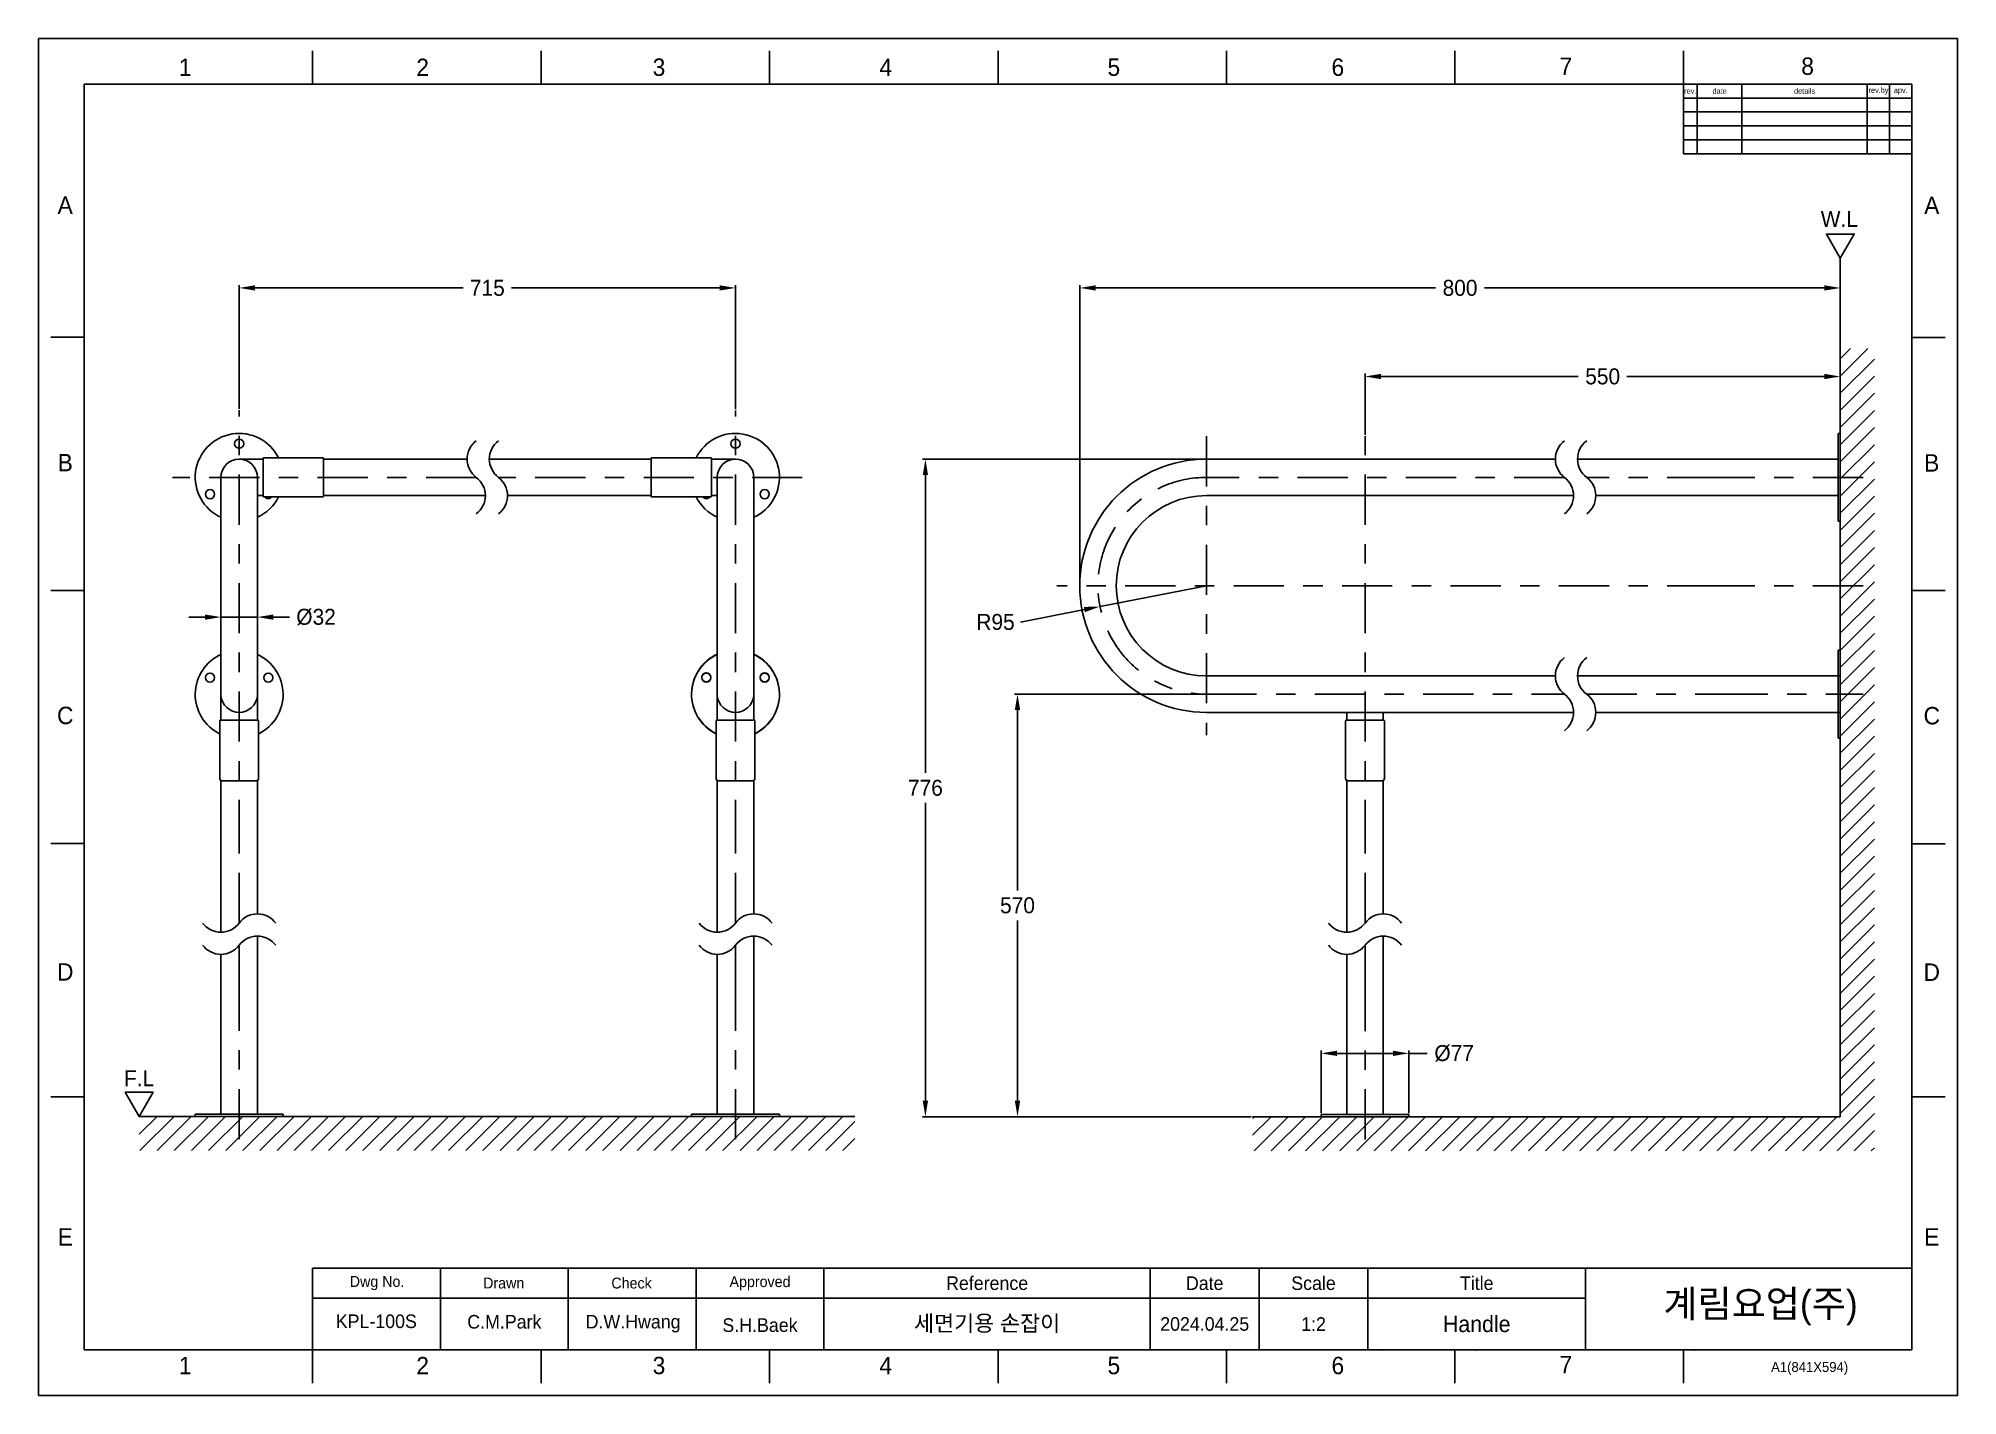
# Model space of a CAD drawing. Extents: x 37884 to 38725, y -10645 to -10051.
import ezdxf

# ---------------------------------------------------------------- set-up
doc = ezdxf.new("R2010")
doc.units = 0
doc.header["$MEASUREMENT"] = 0
doc.linetypes.add('CENTER', pattern=[47.5, 22, -8.5, 8.5, -8.5])
doc.linetypes.add('CENTERX2', pattern=[101.6, 63.5, -12.7, 12.7, -12.7])
doc.layers.get('0').update_dxf_attribs({"linetype": 'CONTINUOUS'})
doc.layers.get('Defpoints').update_dxf_attribs({"linetype": 'CONTINUOUS'})
doc.layers.add('DIM', color=3, linetype='CONTINUOUS', lineweight=9)
for name, color, linetype in [('FORM', 7, 'CONTINUOUS'), ('HATCH', 5, 'CONTINUOUS'), ('TEXT', 2, 'CONTINUOUS'), ('W.L', 2, 'CONTINUOUS')]:
    doc.layers.add(name, color=color, linetype=linetype)
doc.styles.add('ROMANS', font='')
doc.styles.get("Standard").update_dxf_attribs({"font": ''})
doc.styles.get('ROMANS').set_extended_font_data('Gulim')
doc.styles.get('Standard').set_extended_font_data('Gulim')
doc.dimstyles.new('ISO-25', dxfattribs={"dimtxt": 8, "dimasz": 6, "dimexe": 1.25, "dimexo": 0.625, "dimtad": 1, "dimtih": 1, "dimtoh": 1, "dimdec": 1, "dimdsep": 46, "dimtxsty": 'Standard', "dimcen": 2.5, "dimclrd": 3, "dimclre": 3, "dimclrt": 3, "dimadec": 0, "dimazin": 0, "dimtfac": 1, "dimtdec": 1, "dimtmove": 0, "dimatfit": 3, "dimfxl": 1, "dimarcsym": 0})

# ---------------------------------------------------------------- blocks, each defined once
blk = doc.blocks.new('*D26')
at = {"layer": 'Defpoints', "color": 0, "transparency": 16777216}
for p in [(38189.44, -10159.95), (37971.94, -10213.56), (38189.44, -10213.7)]:
    blk.add_point(p, dxfattribs=at)
at = {"layer": 'DIM', "color": 3, "lineweight": -2, "transparency": 16777216}
for p, q in [((37971.94, -10212.93), (37971.94, -10158.7)), ((38189.44, -10213.07), (38189.44, -10158.7)), ((37978.94, -10159.95), (38070.09, -10159.95)), ((38182.44, -10159.95), (38091.29, -10159.95))]:
    blk.add_line(p, q, dxfattribs=at)
at = {"layer": 'DIM', "color": 3, "transparency": 16777216}
for points in [[(37978.94, -10158.78), (37978.94, -10161.11), (37971.94, -10159.95)], [(38182.44, -10158.78), (38182.44, -10161.11), (38189.44, -10159.95)]]:
    blk.add_solid(points, dxfattribs=at)
at = {"layer": 'DIM', "color": 3, "transparency": 16777216, "insert": (38080.69, -10159.95), "char_height": 7, "attachment_point": 5}
blk.add_mtext('715', dxfattribs=at)
blk = doc.blocks.new('*D28')
at = {"layer": 'Defpoints', "color": 0, "transparency": 16777216}
for p in [(38395.78, -10290.45), (38349.16, -10299.54)]:
    blk.add_point(p, dxfattribs=at)
at = {"layer": 'DIM', "color": 3, "lineweight": -2, "transparency": 16777216}
for p, q in [((38395.78, -10290.45), (38349.16, -10299.54)), ((38314.29, -10306.35), (38342.29, -10300.89))]:
    blk.add_line(p, q, dxfattribs=at)
at = {"layer": 'DIM', "color": 3, "transparency": 16777216}
blk.add_solid([(38342.07, -10299.74), (38342.52, -10302.03), (38349.16, -10299.54)], dxfattribs=at)
at = {"layer": 'DIM', "color": 3, "transparency": 16777216, "insert": (38303.37, -10306.35), "char_height": 7, "attachment_point": 5}
blk.add_mtext('R95', dxfattribs=at)
blk = doc.blocks.new('*D29')
at = {"layer": 'Defpoints', "color": 0, "transparency": 16777216}
for p in [(38673.55, -10198.75), (38465.28, -10224.95), (38673.55, -10223.7)]:
    blk.add_point(p, dxfattribs=at)
at = {"layer": 'DIM', "color": 3, "lineweight": -2, "transparency": 16777216}
for p, q in [((38465.28, -10224.32), (38465.28, -10197.5)), ((38472.28, -10198.75), (38558.75, -10198.75)), ((38666.55, -10198.75), (38580.08, -10198.75)), ((38673.55, -10223.07), (38673.55, -10197.5))]:
    blk.add_line(p, q, dxfattribs=at)
at = {"layer": 'DIM', "color": 3, "transparency": 16777216}
for points in [[(38472.28, -10197.58), (38472.28, -10199.92), (38465.28, -10198.75)], [(38666.55, -10197.58), (38666.55, -10199.92), (38673.55, -10198.75)]]:
    blk.add_solid(points, dxfattribs=at)
at = {"layer": 'DIM', "color": 3, "transparency": 16777216, "insert": (38569.42, -10198.75), "char_height": 7, "attachment_point": 5}
blk.add_mtext('550', dxfattribs=at)
blk = doc.blocks.new('*D30')
at = {"layer": 'Defpoints', "color": 0, "transparency": 16777216}
for p in [(38673.55, -10159.95), (38673.55, -10206.44), (38340.28, -10290.45)]:
    blk.add_point(p, dxfattribs=at)
at = {"layer": 'DIM', "color": 3, "lineweight": -2, "transparency": 16777216}
for p, q in [((38340.28, -10289.82), (38340.28, -10158.7)), ((38673.55, -10205.81), (38673.55, -10158.7)), ((38347.28, -10159.95), (38496.24, -10159.95)), ((38666.55, -10159.95), (38517.6, -10159.95))]:
    blk.add_line(p, q, dxfattribs=at)
at = {"layer": 'DIM', "color": 3, "transparency": 16777216}
for points in [[(38347.28, -10158.78), (38347.28, -10161.11), (38340.28, -10159.95)], [(38666.55, -10158.78), (38666.55, -10161.11), (38673.55, -10159.95)]]:
    blk.add_solid(points, dxfattribs=at)
at = {"layer": 'DIM', "color": 3, "transparency": 16777216, "insert": (38506.92, -10159.95), "char_height": 7, "attachment_point": 5}
blk.add_mtext('800', dxfattribs=at)
blk = doc.blocks.new('*D31')
at = {"layer": 'Defpoints', "color": 0, "transparency": 16777216}
for p in [(38484.53, -10495.35), (38446.03, -10522.1), (38484.53, -10522.1)]:
    blk.add_point(p, dxfattribs=at)
at = {"layer": 'DIM', "color": 3, "lineweight": -2, "transparency": 16777216}
for p, q in [((38446.03, -10521.48), (38446.03, -10494.1)), ((38453.03, -10495.35), (38477.53, -10495.35)), ((38484.53, -10521.48), (38484.53, -10494.1)), ((38484.53, -10495.35), (38492.58, -10495.35))]:
    blk.add_line(p, q, dxfattribs=at)
at = {"layer": 'DIM', "color": 3, "transparency": 16777216}
for points in [[(38453.03, -10494.18), (38453.03, -10496.51), (38446.03, -10495.35)], [(38477.53, -10494.18), (38477.53, -10496.51), (38484.53, -10495.35)]]:
    blk.add_solid(points, dxfattribs=at)
at = {"layer": 'DIM', "color": 3, "transparency": 16777216, "insert": (38504.34, -10495.35), "char_height": 7, "attachment_point": 5}
blk.add_mtext('%%C77', dxfattribs=at)
blk = doc.blocks.new('*D32')
at = {"layer": 'Defpoints', "color": 0, "transparency": 16777216}
for p in [(38395.78, -10337.95), (38313, -10523.1), (38416.03, -10523.1)]:
    blk.add_point(p, dxfattribs=at)
at = {"layer": 'DIM', "color": 3, "lineweight": -2, "transparency": 16777216}
for p, q in [((38395.16, -10337.95), (38311.75, -10337.95)), ((38313, -10344.95), (38313, -10423.93)), ((38313, -10516.1), (38313, -10437.12)), ((38415.41, -10523.1), (38311.75, -10523.1))]:
    blk.add_line(p, q, dxfattribs=at)
at = {"layer": 'DIM', "color": 3, "transparency": 16777216}
for points in [[(38311.83, -10344.95), (38314.17, -10344.95), (38313, -10337.95)], [(38311.83, -10516.1), (38314.17, -10516.1), (38313, -10523.1)]]:
    blk.add_solid(points, dxfattribs=at)
at = {"layer": 'DIM', "color": 3, "transparency": 16777216, "insert": (38313, -10430.52), "char_height": 7, "attachment_point": 5}
blk.add_mtext('570', dxfattribs=at)
blk = doc.blocks.new('*D33')
at = {"layer": 'Defpoints', "color": 0, "transparency": 16777216}
for p in [(38395.78, -10234.95), (38272.65, -10523.1), (38363.58, -10523.1)]:
    blk.add_point(p, dxfattribs=at)
at = {"layer": 'DIM', "color": 3, "lineweight": -2, "transparency": 16777216}
for p, q in [((38395.16, -10234.95), (38271.4, -10234.95)), ((38272.65, -10241.95), (38272.65, -10372.43)), ((38272.65, -10516.1), (38272.65, -10385.62)), ((38362.96, -10523.1), (38271.4, -10523.1))]:
    blk.add_line(p, q, dxfattribs=at)
at = {"layer": 'DIM', "color": 3, "transparency": 16777216}
for points in [[(38271.48, -10241.95), (38273.81, -10241.95), (38272.65, -10234.95)], [(38271.48, -10516.1), (38273.81, -10516.1), (38272.65, -10523.1)]]:
    blk.add_solid(points, dxfattribs=at)
at = {"layer": 'DIM', "color": 3, "transparency": 16777216, "insert": (38272.65, -10379.02), "char_height": 7, "attachment_point": 5}
blk.add_mtext('776', dxfattribs=at)
blk = doc.blocks.new('*D34')
at = {"layer": 'Defpoints', "color": 0, "transparency": 16777216}
for p in [(37963.94, -10300.8), (37979.94, -10300.8), (37979.94, -10304.19)]:
    blk.add_point(p, dxfattribs=at)
at = {"layer": 'DIM', "color": 3, "lineweight": -2, "transparency": 16777216}
for p, q in [((37963.94, -10301.42), (37963.94, -10305.44)), ((37979.94, -10301.42), (37979.94, -10305.44)), ((37956.94, -10304.19), (37949.94, -10304.19)), ((37963.94, -10304.19), (37979.94, -10304.19)), ((37986.94, -10304.19), (37993.94, -10304.19))]:
    blk.add_line(p, q, dxfattribs=at)
at = {"layer": 'DIM', "color": 3, "transparency": 16777216}
for points in [[(37956.94, -10303.03), (37956.94, -10305.36), (37963.94, -10304.19)], [(37986.94, -10303.03), (37986.94, -10305.36), (37979.94, -10304.19)]]:
    blk.add_solid(points, dxfattribs=at)
at = {"layer": 'DIM', "color": 3, "transparency": 16777216, "insert": (38005.63, -10304.19), "char_height": 7, "attachment_point": 5}
blk.add_mtext('%%C32', dxfattribs=at)

msp = doc.modelspace()

# ---------------------------------------------------------------- hatches: boundary and pattern name
at = {"layer": 'HATCH', "linetype": 'ByBlock'}
h = msp.add_hatch(dxfattribs=at)
h.set_pattern_fill('ANSI31', color=5, scale=42.5, style=0)
h.paths.add_polyline_path([(38688.55, -10186.56), (38673.55, -10186.56), (38673.55, -10406.26), (38673.55, -10470.44), (38673.55, -10523.1), (38416.03, -10523.1), (38416.03, -10538.1), (38688.55, -10538.1), (38688.55, -10470.44), (38688.55, -10406.26)])
h = msp.add_hatch(dxfattribs=at)
h.set_pattern_fill('ANSI31', color=5, scale=42.5, style=0)
h.paths.add_polyline_path([(37928.13, -10522.96), (37928.13, -10537.96), (38241.77, -10537.96), (38241.77, -10522.96)])

# ---------------------------------------------------------------- linework, layer by layer
at = {"color": 1, "linetype": 'CENTER'}
for p, q in [((37971.94, -10406.26), (37971.94, -10213.56)), ((38189.44, -10406.26), (38189.44, -10213.7)), ((38395.78, -10224.95), (38395.78, -10355.95)), ((38465.28, -10406.26), (38465.28, -10224.95)), ((38075.82, -10242.95), (37942.69, -10242.95)), ((38218.69, -10242.95), (38085.55, -10242.95)), ((38552.69, -10242.95), (38394.53, -10242.95)), ((38619.75, -10242.95), (38562.42, -10242.95)), ((38683.55, -10242.95), (38619.75, -10242.95)), ((38619.75, -10290.45), (38330.28, -10290.45)), ((38683.55, -10290.45), (38619.75, -10290.45)), ((38395.78, -10337.95), (38552.69, -10337.95)), ((38562.42, -10337.95), (38619.75, -10337.95)), ((38619.75, -10337.95), (38683.55, -10337.95)), ((37971.94, -10438.24), (37971.94, -10406.26)), ((38189.44, -10438.24), (38189.44, -10406.26)), ((38189.44, -10438.24), (38189.44, -10406.26)), ((38465.28, -10438.24), (38465.28, -10406.26)), ((37971.94, -10470.44), (37971.94, -10447.97)), ((38189.44, -10470.44), (38189.44, -10447.97)), ((38465.28, -10470.44), (38465.28, -10447.97)), ((37971.94, -10532.96), (37971.94, -10470.44)), ((38189.44, -10532.96), (38189.44, -10470.44)), ((38465.28, -10533.1), (38465.28, -10470.44))]:
    msp.add_line(p, q, dxfattribs=at)
for p, q in [((38672.55, -10262.2), (38672.55, -10223.7)), ((38672.55, -10223.7), (38673.55, -10223.7)), ((38673.55, -10262.2), (38673.55, -10223.7)), ((37971.94, -10234.95), (37982.44, -10234.95)), ((37978.94, -10234.95), (37982.44, -10234.95)), ((37982.44, -10234.7), (37982.44, -10251.2)), ((38008.64, -10234.45), (37982.69, -10234.45)), ((38008.94, -10234.75), (38008.94, -10251.15)), ((38008.94, -10234.75), (38008.94, -10251.15)), ((38008.94, -10234.95), (38071.82, -10234.95)), ((38081.54, -10234.95), (38152.44, -10234.95)), ((38152.44, -10234.75), (38152.44, -10251.15)), ((38152.44, -10234.75), (38152.44, -10251.15)), ((38152.74, -10234.45), (38178.69, -10234.45)), ((38178.94, -10234.7), (38178.94, -10251.2)), ((38189.44, -10234.95), (38178.94, -10234.95)), ((38178.94, -10234.95), (38182.44, -10234.95)), ((38548.68, -10234.95), (38394.53, -10234.95)), ((38619.75, -10234.95), (38558.41, -10234.95)), ((38672.55, -10234.95), (38619.75, -10234.95)), ((37963.94, -10322.38), (37963.94, -10242.95)), ((37979.94, -10322.38), (37979.94, -10242.95)), ((38181.44, -10322.52), (38181.44, -10242.95)), ((38197.44, -10322.52), (38197.44, -10242.95)), ((37979.94, -10250.95), (37982.44, -10250.95)), ((37982.44, -10250.95), (37979.94, -10250.95)), ((38008.64, -10251.45), (37982.69, -10251.45)), ((38008.94, -10250.95), (38079.83, -10250.95)), ((38044.96, -10250.95), (38079.83, -10250.95)), ((38089.56, -10250.95), (38152.44, -10250.95)), ((38152.44, -10250.95), (38089.56, -10250.95)), ((38152.74, -10251.45), (38178.69, -10251.45)), ((38181.44, -10250.95), (38178.94, -10250.95)), ((38556.69, -10250.95), (38395.78, -10250.95)), ((38619.75, -10250.95), (38566.42, -10250.95)), ((38672.55, -10250.95), (38619.75, -10250.95)), ((38672.55, -10262.2), (38673.55, -10262.2)), ((37963.94, -10338.65), (37963.94, -10300.8)), ((37979.94, -10349.07), (37979.94, -10300.8)), ((38181.44, -10337.95), (38181.44, -10300.94)), ((38197.44, -10337.95), (38197.44, -10300.94)), ((38672.55, -10318.7), (38672.55, -10357.2)), ((38672.55, -10318.7), (38673.55, -10318.7)), ((38673.55, -10318.7), (38673.55, -10357.2)), ((38395.78, -10329.95), (38548.68, -10329.95)), ((38558.41, -10329.95), (38619.75, -10329.95)), ((38619.75, -10329.95), (38673.55, -10329.95)), ((37963.94, -10338.06), (37963.94, -10349.07)), ((38181.44, -10337.95), (38181.44, -10349.07)), ((38181.44, -10338.06), (38181.44, -10349.07)), ((38197.44, -10337.95), (38197.44, -10349.07)), ((37963.44, -10374.87), (37963.44, -10349.67)), ((37963.74, -10349.37), (37980.14, -10349.37)), ((37980.44, -10374.87), (37980.44, -10349.67)), ((38180.94, -10374.87), (38180.94, -10349.67)), ((38180.94, -10374.87), (38180.94, -10349.67)), ((38197.64, -10349.37), (38181.24, -10349.37)), ((38181.24, -10349.37), (38197.64, -10349.37)), ((38197.94, -10374.87), (38197.94, -10349.67)), ((38197.94, -10374.87), (38197.94, -10349.67)), ((38395.78, -10345.95), (38556.69, -10345.95)), ((38456.78, -10374.87), (38456.78, -10349.67)), ((38457.08, -10349.37), (38473.48, -10349.37)), ((38457.28, -10345.95), (38457.28, -10349.07)), ((38473.28, -10345.95), (38473.28, -10349.07)), ((38473.78, -10374.87), (38473.78, -10349.67)), ((38566.42, -10345.95), (38619.75, -10345.95)), ((38619.75, -10345.95), (38673.55, -10345.95)), ((38672.55, -10357.2), (38673.55, -10357.2)), ((37963.94, -10406.26), (37963.94, -10375.73)), ((37963.94, -10406.26), (37963.94, -10377.7)), ((37979.44, -10375.87), (37964.44, -10375.87)), ((37979.5, -10375.87), (37979.44, -10375.87)), ((37979.94, -10406.26), (37979.94, -10375.73)), ((37979.94, -10406.26), (37979.94, -10377.7)), ((38181.44, -10406.26), (38181.44, -10375.73)), ((38181.44, -10406.26), (38181.44, -10377.7)), ((38196.94, -10375.87), (38181.94, -10375.87)), ((38197, -10375.87), (38196.94, -10375.87)), ((38197.44, -10406.26), (38197.44, -10375.73)), ((38197.44, -10406.26), (38197.44, -10377.7)), ((38457.28, -10406.26), (38457.28, -10375.77)), ((38457.28, -10406.26), (38457.28, -10377.85)), ((38457.72, -10375.87), (38472.85, -10375.87)), ((38457.72, -10375.87), (38472.85, -10375.87)), ((38472.85, -10375.87), (38457.72, -10375.87)), ((38457.78, -10375.87), (38472.78, -10375.87)), ((38473.28, -10406.26), (38473.28, -10375.73)), ((38473.28, -10406.26), (38473.28, -10377.85)), ((37963.94, -10442.25), (37963.94, -10406.26)), ((37979.94, -10434.23), (37979.94, -10406.26)), ((38181.44, -10442.25), (38181.44, -10406.26)), ((38197.44, -10434.23), (38197.44, -10406.26)), ((38457.28, -10442.25), (38457.28, -10406.26)), ((38473.28, -10434.23), (38473.28, -10406.26)), ((37979.94, -10470.44), (37979.94, -10443.96)), ((38197.44, -10470.44), (38197.44, -10443.96)), ((38473.28, -10470.44), (38473.28, -10443.96)), ((37963.94, -10470.44), (37963.94, -10451.97)), ((38181.44, -10470.44), (38181.44, -10451.97)), ((38457.28, -10470.44), (38457.28, -10451.97)), ((37963.94, -10521.96), (37963.94, -10470.44)), ((37979.94, -10521.96), (37979.94, -10470.44)), ((38181.44, -10521.96), (38181.44, -10470.44)), ((38197.44, -10521.96), (38197.44, -10470.44)), ((38457.28, -10522.1), (38457.28, -10470.44)), ((38473.28, -10522.1), (38473.28, -10470.44)), ((37952.69, -10521.96), (37991.19, -10521.96)), ((37952.69, -10522.96), (37952.69, -10521.96)), ((37952.69, -10522.96), (37991.19, -10522.96)), ((37991.19, -10521.96), (37991.19, -10522.96)), ((38170.19, -10521.96), (38208.69, -10521.96)), ((38170.19, -10522.96), (38170.19, -10521.96)), ((38170.19, -10522.96), (38208.69, -10522.96)), ((38208.69, -10521.96), (38208.69, -10522.96)), ((38446.03, -10522.1), (38446.03, -10523.1)), ((38484.53, -10522.1), (38446.03, -10522.1)), ((38484.53, -10523.1), (38446.03, -10523.1)), ((38484.53, -10523.1), (38484.53, -10522.1))]:
    msp.add_line(p, q)
for centre in [(37971.94, -10228.2), (38189.44, -10228.2), (37959.16, -10250.32), (38202.21, -10250.32), (37959.16, -10330.68), (37984.71, -10330.68), (38176.66, -10330.57), (38176.66, -10330.68), (38202.21, -10330.57), (38202.21, -10330.68)]:
    msp.add_circle(centre, 2)
for centre, radius, start, end in [((37971.94, -10242.95), 19.25, 26.20336, 245.44387), ((38189.44, -10242.95), 19.25, 294.55613, 153.58912), ((37971.94, -10242.95), 8, 0, 180), ((37982.69, -10234.7), 0.25, 90, 180), ((38008.64, -10234.75), 0.3, 0, 90), ((38152.74, -10234.75), 0.3, 90, 180), ((38178.69, -10234.7), 0.25, 0, 90), ((38189.44, -10242.95), 8, 0, 180), ((38395.78, -10290.45), 55.5, 90, 270), ((37971.94, -10242.95), 19.25, 294.55613, 333.79664), ((37982.69, -10251.2), 0.25, 180, 270), ((37984.71, -10250.26), 2, 216.42357, 323.57643), ((38008.64, -10251.15), 0.3, 270, 0), ((38152.74, -10251.15), 0.3, 180, 270), ((38189.44, -10242.95), 19.25, 206.41088, 245.44387), ((38176.66, -10250.26), 2, 216.42357, 323.57643), ((38178.69, -10251.2), 0.25, 270, 0), ((38395.78, -10290.45), 39.5, 90, 270), ((37971.94, -10338.06), 19.25, 114.55613, 243.58912), ((37971.94, -10338.06), 19.25, 114.55613, 243.58912), ((37971.94, -10338.06), 19.25, 296.41088, 65.44387), ((37971.94, -10338.06), 19.25, 296.41088, 65.44387), ((38189.44, -10337.95), 19.25, 114.55613, 243.58912), ((38189.44, -10337.95), 19.25, 114.55613, 243.58912), ((38189.44, -10338.06), 19.25, 114.55613, 243.58912), ((38189.44, -10338.06), 19.25, 114.55613, 243.58912), ((38189.44, -10337.95), 19.25, 296.41088, 65.44387), ((38189.44, -10337.95), 19.25, 296.41088, 65.44387), ((38189.44, -10338.06), 19.25, 296.41088, 65.44387), ((38189.44, -10338.06), 19.25, 296.41088, 65.44387), ((37971.94, -10337.92), 8.03, 185.00572, 354.99428), ((38189.44, -10337.92), 8.03, 185.00572, 354.99428), ((38189.44, -10337.92), 8.03, 185.00572, 354.99428), ((37963.74, -10349.67), 0.3, 90, 180), ((37964.24, -10349.07), 0.3, 180, 270), ((37979.64, -10349.07), 0.3, 270, 0), ((37980.14, -10349.67), 0.3, 0, 90), ((38181.24, -10349.67), 0.3, 90, 180), ((38181.24, -10349.67), 0.3, 90, 180), ((38181.74, -10349.07), 0.3, 180, 270), ((38181.74, -10349.07), 0.3, 180, 270), ((38197.14, -10349.07), 0.3, 270, 0), ((38197.14, -10349.07), 0.3, 270, 0), ((38197.64, -10349.67), 0.3, 0, 90), ((38197.64, -10349.67), 0.3, 0, 90), ((38457.08, -10349.67), 0.3, 90, 180), ((38457.58, -10349.07), 0.3, 180, 270), ((38472.98, -10349.07), 0.3, 270, 0), ((38473.48, -10349.67), 0.3, 0, 90), ((37964.44, -10374.87), 1, 180, 270), ((37979.44, -10374.87), 1, 270, 0), ((38181.94, -10374.87), 1, 180, 270), ((38196.94, -10374.87), 1, 270, 0), ((38457.78, -10374.87), 1, 180, 270), ((38457.78, -10374.87), 1, 180, 270), ((38472.78, -10374.87), 1, 270, 0), ((38472.78, -10374.87), 1, 270, 0)]:
    msp.add_arc(centre, radius, start, end)
at = {"color": 2}
for centre, start, end in [((38081.81, -10234.95), 126.8041, 233.1959), ((38091.54, -10234.95), 126.8041, 233.1959), ((38558.67, -10234.95), 126.8041, 233.1959), ((38568.4, -10234.95), 126.8041, 233.1959), ((38069.84, -10250.95), 306.8041, 53.1959), ((38079.56, -10250.95), 306.8041, 53.1959), ((38546.7, -10250.95), 306.8041, 53.1959), ((38556.43, -10250.95), 306.8041, 53.1959), ((38558.67, -10329.95), 126.8041, 233.1959), ((38568.4, -10329.95), 126.8041, 233.1959), ((38546.7, -10345.95), 306.8041, 53.1959), ((38556.43, -10345.95), 306.8041, 53.1959), ((37979.94, -10444.23), 36.8041, 143.1959), ((38197.44, -10444.23), 36.8041, 143.1959), ((38473.28, -10444.23), 36.8041, 143.1959), ((37963.94, -10432.25), 216.8041, 323.1959), ((37979.94, -10453.95), 36.8041, 143.1959), ((38181.44, -10432.25), 216.8041, 323.1959), ((38197.44, -10453.95), 36.8041, 143.1959), ((38457.28, -10432.25), 216.8041, 323.1959), ((38473.28, -10453.95), 36.8041, 143.1959), ((37963.94, -10441.98), 216.8041, 323.1959), ((38181.44, -10441.98), 216.8041, 323.1959), ((38457.28, -10441.98), 216.8041, 323.1959)]:
    msp.add_arc(centre, 9.99, start, end, dxfattribs=at)
at = {"color": 1, "linetype": 'CENTER'}
msp.add_arc((38395.78, -10290.45), 47.5, 90, 270, dxfattribs=at)
at = {"layer": 'FORM', "color": 7, "linetype": 'Continuous'}
for p, q in [((37883.96, -10645.31), (37883.96, -10050.6)), ((37883.96, -10050.6), (38724.96, -10050.6)), ((38004.1, -10070.63), (38004.1, -10056.07)), ((38104.22, -10070.63), (38104.22, -10056.07)), ((38204.34, -10070.63), (38204.34, -10056.07)), ((38304.46, -10070.63), (38304.46, -10056.07)), ((38404.58, -10070.63), (38404.58, -10056.07)), ((38504.7, -10070.63), (38504.7, -10056.07)), ((38604.81, -10070.63), (38604.81, -10056.07)), ((38724.96, -10645.31), (38724.96, -10050.6)), ((37903.98, -10070.63), (37903.98, -10625.29)), ((38704.93, -10070.63), (37903.98, -10070.63)), ((37903.98, -10181.56), (37889.43, -10181.56)), ((38704.94, -10181.65), (38719.49, -10181.65)), ((37903.98, -10292.49), (37889.43, -10292.49)), ((38704.94, -10292.58), (38719.49, -10292.58)), ((37903.98, -10403.42), (37889.43, -10403.42)), ((38704.94, -10403.51), (38719.49, -10403.51)), ((37903.98, -10514.36), (37889.43, -10514.36)), ((38704.94, -10514.45), (38719.49, -10514.45)), ((38060.12, -10589.53), (38004.1, -10589.53)), ((38004.1, -10589.53), (38004.1, -10625.29)), ((38004.1, -10600.26), (38004.1, -10589.53)), ((38704.93, -10625.29), (37903.98, -10625.29)), ((38004.1, -10625.29), (38004.1, -10639.84)), ((38104.22, -10625.29), (38104.22, -10639.84)), ((38204.34, -10625.29), (38204.34, -10639.84)), ((38304.46, -10625.29), (38304.46, -10639.84)), ((38404.58, -10625.29), (38404.58, -10639.84)), ((38504.7, -10625.29), (38504.7, -10639.84)), ((38604.81, -10625.29), (38604.81, -10639.84)), ((37883.96, -10645.31), (38724.96, -10645.31))]:
    msp.add_line(p, q, dxfattribs=at)
at = {"layer": 'FORM'}
for p, q in [((38604.79, -10070.63), (38604.79, -10101.16)), ((38610.89, -10070.63), (38610.89, -10101.16)), ((38630.43, -10070.63), (38630.43, -10101.16)), ((38685.39, -10070.63), (38685.39, -10101.16)), ((38695.16, -10070.63), (38695.16, -10101.16)), ((38704.93, -10076.73), (38604.79, -10076.73)), ((38704.93, -10082.84), (38604.79, -10082.84)), ((38704.93, -10088.95), (38604.79, -10088.95)), ((38704.93, -10095.05), (38604.79, -10095.05)), ((38704.93, -10101.16), (38604.79, -10101.16)), ((38060.12, -10589.53), (38704.93, -10589.53)), ((38060.12, -10589.53), (38060.12, -10625.29)), ((38116.14, -10589.53), (38116.14, -10625.29)), ((38172.16, -10625.29), (38172.16, -10589.53)), ((38228.18, -10625.29), (38228.18, -10589.53)), ((38371.2, -10625.29), (38371.2, -10589.53)), ((38371.2, -10625.29), (38371.2, -10589.53)), ((38371.2, -10625.29), (38371.2, -10589.53)), ((38418.88, -10625.29), (38418.88, -10589.53)), ((38466.55, -10625.29), (38466.55, -10589.53)), ((38561.91, -10625.29), (38561.91, -10589.53)), ((38004.1, -10602.64), (38561.91, -10602.64))]:
    msp.add_line(p, q, dxfattribs=at)
at = {"layer": 'FORM', "linetype": 'Continuous'}
msp.add_line((38704.93, -10070.63), (38704.93, -10625.29), dxfattribs=at)
at = {"layer": 'FORM'}
for p in [(38472.67, -10625.29), (38514.11, -10625.29), (38609.52, -10625.29)]:
    msp.add_point(p, dxfattribs=at)
at = {"layer": 'TEXT'}
msp.add_point((38172.16, -10600.26), dxfattribs=at)
at = {"layer": 'W.L', "color": 2, "linetype": 'ByBlock'}
for p, q in [((38673.55, -10406.26), (38673.55, -10146.95)), ((38673.55, -10470.44), (38673.55, -10406.26)), ((38673.55, -10523.1), (38673.55, -10470.44)), ((38241.77, -10522.96), (37928.13, -10522.96)), ((38416.03, -10523.1), (38673.55, -10523.1))]:
    msp.add_line(p, q, dxfattribs=at)
for points in [[(38673.55, -10146.95), (38679.66, -10136.38), (38667.44, -10136.38)], [(37928.13, -10522.96), (37934.24, -10512.38), (37922.02, -10512.38)]]:
    msp.add_lwpolyline(points, close=True, dxfattribs=at)

# ---------------------------------------------------------------- texts
at = {"layer": 'FORM', "char_height": 7.63, "attachment_point": 5}
for s, width, insert in [('1', 50.0595, (37948.26, -10063.28)), ('2', 50.0595, (38052.34, -10063.28)), ('3', 50.0595, (38155.9, -10063.28)), ('4', 50.0595, (38255.25, -10063.28)), ('5', 50.0595, (38355.22, -10063.28)), ('6', 50.0595, (38453.37, -10063.28)), ('7', 50.0595, (38553.32, -10062.83)), ('8', 50.0595, (38659.23, -10062.83)), ('A', 10.0119, (37895.72, -10123.69)), ('A', 10.0119, (38713.63, -10123.78)), ('B', 10.0119, (37895.72, -10236.51)), ('B', 10.0119, (38713.63, -10236.61)), ('C', 10.0119, (37895.72, -10347.33)), ('C', 10.0119, (38713.63, -10347.43)), ('D', 10.0119, (37895.72, -10459.66)), ('D', 10.0119, (38713.63, -10459.76)), ('E', 10.0119, (37895.72, -10575.77)), ('E', 10.0119, (38713.63, -10575.77)), ('1', 50.0595, (37948.26, -10632.17)), ('2', 50.0595, (38052.34, -10632.17)), ('3', 50.0595, (38155.9, -10632.17)), ('4', 50.0595, (38255.25, -10632.17)), ('5', 50.0595, (38355.22, -10632.17)), ('6', 50.0595, (38453.37, -10632.17)), ('7', 50.0595, (38553.32, -10631.72))]:
    msp.add_mtext_dynamic_manual_height_columns(s, width=width, gutter_width=12.51, heights=[0], dxfattribs=dict(at, insert=insert))
at = {"layer": 'TEXT', "style": 'ROMANS'}
msp.add_text('A1(841X594)', height=4.3802, dxfattribs=at).set_placement((38643.23, -10634.96))
at = {"layer": 'TEXT', "attachment_point": 5}
for s, width, gutter_width, heights, insert, char_height in [('rev.', 6.1066, 15.27, [0], (38607.84, -10073.68), 2.443), ('date', 19.5411, 15.27, [0], (38620.66, -10073.68), 2.443), ('details', 54.9593, 15.27, [0], (38657.91, -10073.68), 2.443), ('rev.by', 9.7705, 15.27, [0], (38690.28, -10073.68), 2.443), ('apv.', 9.7705, 15.27, [0], (38700.05, -10073.68), 2.443), ('Dwg No.', 56.019, 29.8, [0], (38032.37, -10596.02), 4.768), ('Drawn', 56.019, 29.8, [0], (38087.86, -10596.02), 4.768), ('Check', 56.019, 29.8, [0], (38143.88, -10596.02), 4.768), ('Approved', 56.019, 29.8, [0], (38200.17, -10596.09), 4.768), ('Reference', 143.0272, 29.8, [0], (38299.69, -10596.09), 5.959), ('Date', 47.6757, 29.8, [0], (38395.04, -10596.09), 5.959), ('Scale', 47.6757, 29.8, [0], (38442.72, -10596.09), 5.959), ('Title', 95.3515, 29.8, [0], (38514.23, -10596.09), 5.959), ('KPL-100S', 5.9595, 29.8, [5.19], (38032.04, -10612.77), 5.959), ('C.M.Park', 44.8871, 29.8, [0], (38088.13, -10613), 5.959), ('D.W.Hwang', 56.019, 29.8, [0], (38144.56, -10613.8), 5.959), ('S.H.Baek', 56.019, 29.8, [0], (38200.17, -10614.46), 5.959), ('세면기용 손잡이', 143.0272, 29.8, [0], (38299.69, -10613.96), 7), ('2024.04.25', 47.6757, 29.8, [0], (38395.04, -10613.96), 5.959), ('1:2', 47.6757, 29.8, [0], (38442.72, -10613.96), 5.959), ('Handle', 95.3515, 29.8, [0], (38514.23, -10613.96), 7.151)]:
    msp.add_mtext_dynamic_manual_height_columns(s, width=width, gutter_width=gutter_width, heights=heights, dxfattribs=dict(at, insert=insert, char_height=char_height))
at = {"layer": 'TEXT', "linetype": 'CENTERX2', "insert": (38638.61, -10606.83), "char_height": 11.9189, "attachment_point": 5}
msp.add_mtext_dynamic_manual_height_columns('{\\fHYGothic-Medium|b0|i0|c129|p18;계림요업(주)}', width=143.0272, gutter_width=29.8, heights=[0], dxfattribs=at)
at = {"layer": 'W.L', "color": 2, "linetype": 'ByBlock', "char_height": 7, "attachment_point": 1}
for s, insert in [('W.L', (38664.98, -10126.22)), ('F.L', (37921.47, -10502.73))]:
    msp.add_mtext_dynamic_manual_height_columns(s, width=26.1796, gutter_width=26.28, heights=[0], dxfattribs=dict(at, insert=insert))

# ---------------------------------------------------------------- dimensions: what is measured, and where the dimension line sits
at = {"layer": 'DIM'}
for base, p1, p2, text, picture, middle in [((38189.44, -10159.95), (37971.94, -10213.56), (38189.44, -10213.7), '715', '*D26', (38080.69, -10159.95)), ((38673.55, -10159.95), (38340.28, -10290.45), (38673.55, -10206.44), '800', '*D30', (38506.92, -10159.95)), ((38673.55, -10198.75), (38465.28, -10224.95), (38673.55, -10223.7), '550', '*D29', (38569.42, -10198.75))]:
    dim = msp.add_linear_dim(base=base, p1=p1, p2=p2, text=text, dimstyle='ISO-25', override={"dimtxt": 7, "dimasz": 7, "dimgap": 3, "dimtad": 0}, dxfattribs=at)
    dim.commit()
    dim.dimension.update_dxf_attribs({"geometry": picture, "text_midpoint": middle})
for base, p1, p2, text, picture, middle in [((38272.65, -10523.1), (38395.78, -10234.95), (38363.58, -10523.1), '776', '*D33', (38272.65, -10379.02)), ((38313, -10523.1), (38395.78, -10337.95), (38416.03, -10523.1), '570', '*D32', (38313, -10430.52))]:
    dim = msp.add_linear_dim(base=base, p1=p1, p2=p2, angle=90, text=text, dimstyle='ISO-25', override={"dimtxt": 7, "dimasz": 7, "dimgap": 3, "dimtad": 0}, dxfattribs=at)
    dim.commit()
    dim.dimension.update_dxf_attribs({"geometry": picture, "text_midpoint": middle})
dim = msp.add_radius_dim(center=(38395.78, -10290.45), mpoint=(38349.16, -10299.54), text='R95', dimstyle='ISO-25', override={"dimtxt": 7, "dimasz": 7, "dimgap": 3, "dimtad": 0}, dxfattribs=at)
dim.commit()
dim.dimension.update_dxf_attribs({"geometry": '*D28', "text_midpoint": (38314.29, -10306.35), "dimtype": 164})
for base, p1, p2, text, picture, middle in [((37979.94, -10304.19), (37963.94, -10300.8), (37979.94, -10300.8), '%%C32', '*D34', (38005.63, -10304.19)), ((38484.53, -10495.35), (38446.03, -10522.1), (38484.53, -10522.1), '%%C77', '*D31', (38504.34, -10495.35))]:
    dim = msp.add_linear_dim(base=base, p1=p1, p2=p2, text=text, dimstyle='ISO-25', override={"dimtxt": 7, "dimasz": 7, "dimgap": 3, "dimtad": 0}, dxfattribs=at)
    dim.commit()
    dim.dimension.update_dxf_attribs({"geometry": picture, "text_midpoint": middle, "dimtype": 160})

doc.saveas('drawing.dxf')
